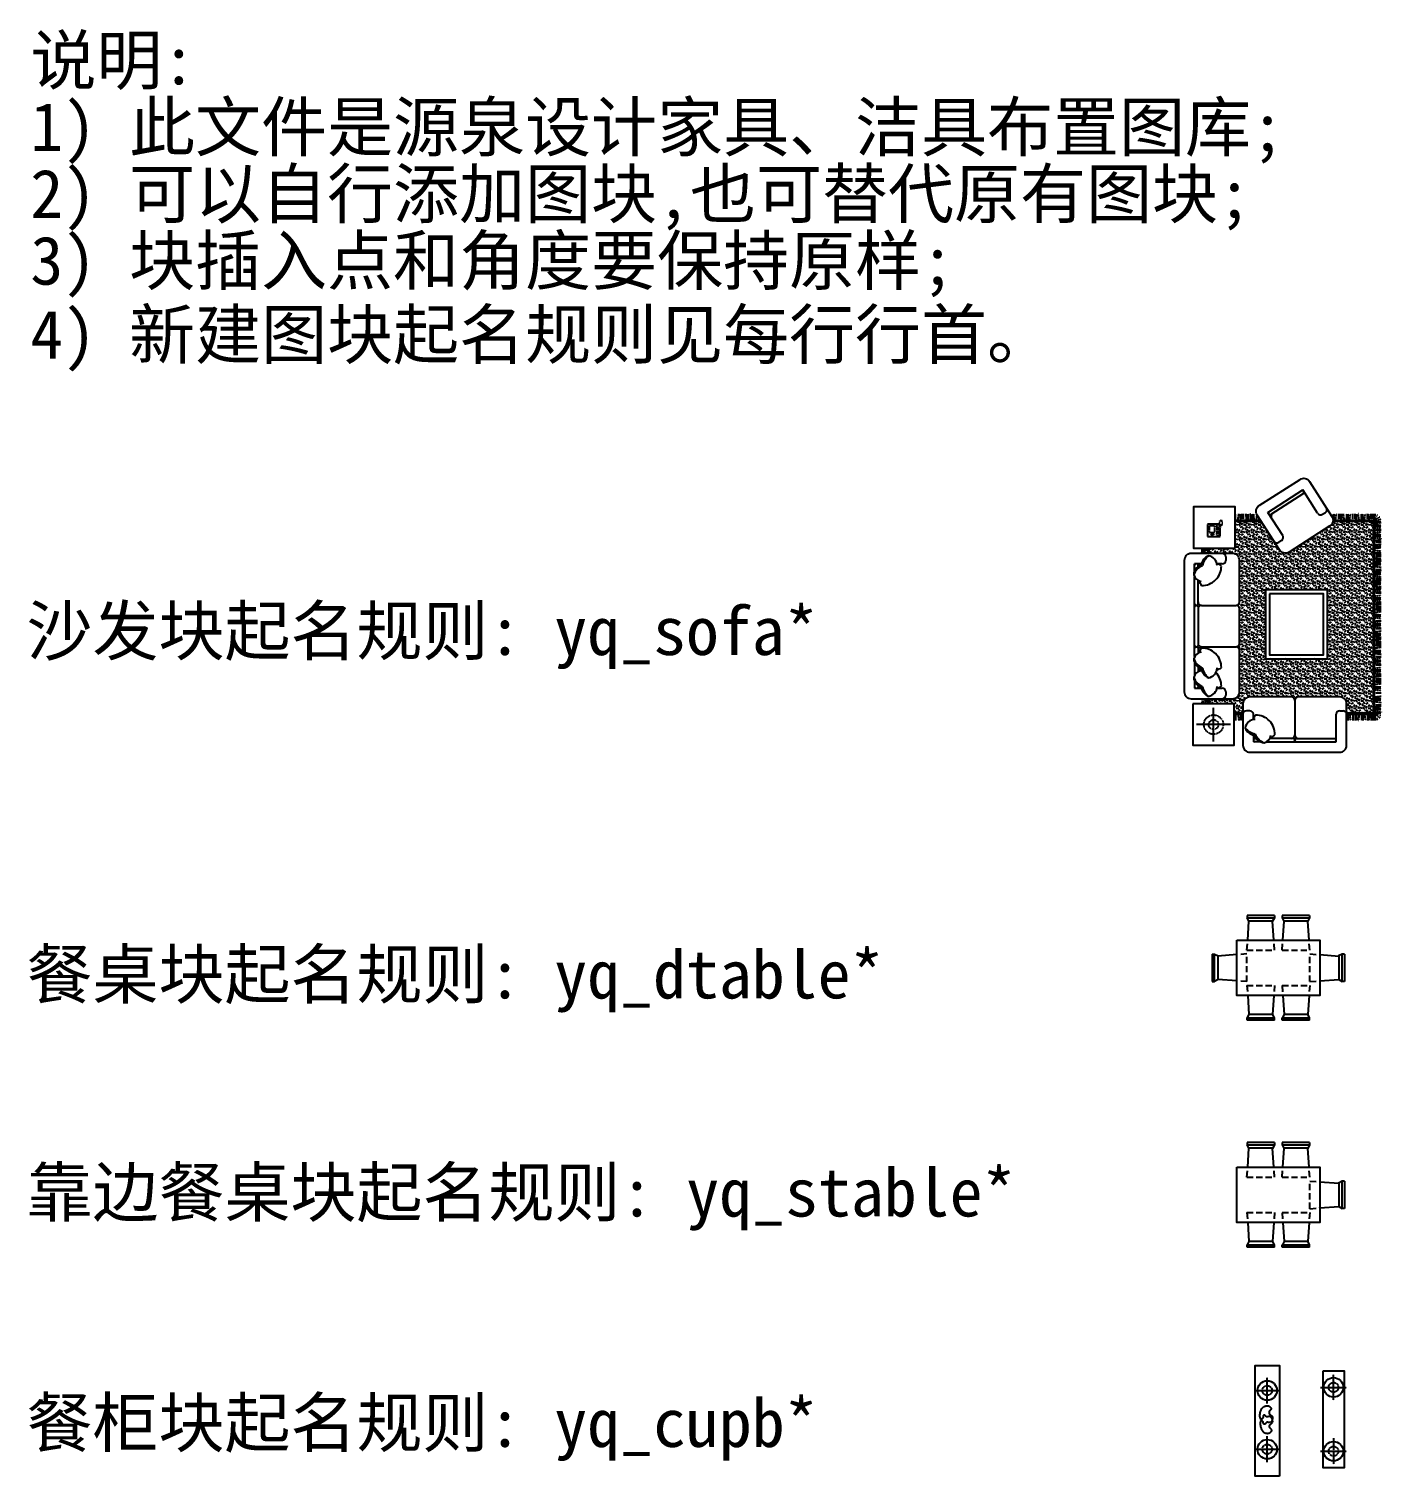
# Model space of a CAD drawing. Extents: x -15080 to 60298, y -30155 to 15485.
# Drawn here: x -15075 to 4486, y -5450 to 15485 of the extents above; entities that cross this region are included whole.
import ezdxf

# ---------------------------------------------------------------- set-up
doc = ezdxf.new("R2010")
doc.units = 0
doc.linetypes.add('HIDDEN', pattern=[0.375, 0.25, -0.125])
doc.linetypes.add('HIDDEN2', pattern=[0.1875, 0.125, -0.0625])
doc.layers.get('0').update_dxf_attribs({"linetype": 'CONTINUOUS'})
doc.layers.add('FURHATCH', color=57, linetype='CONTINUOUS')
doc.styles.get("Standard").update_dxf_attribs({"font": ''})
doc.styles.get('STANDARD').set_extended_font_data('SimSun')

# ---------------------------------------------------------------- blocks, each defined once
blk = doc.blocks.new('YQ_SOFA_01')
at = {"layer": 'FURHATCH', "linetype": 'HIDDEN2'}
h = blk.add_hatch(dxfattribs=at)
h.set_pattern_fill('GEOL1,_O', color=256, scale=150, angle=45)
h.set_pattern_definition([(45, (-2935.14, 78.03), (4e-14, 212.132), [37.5, -112.5]), (45, (-2940.44, 200), (4e-14, 212.132), [37.5, -112.5]), (135, (-2961.66, 125.76), (-212.132, 7e-14), [37.5, -112.5]), (135, (-2956.35, 205.3), (-212.132, 7e-14), [37.5, -112.5]), (90, (-2988.17, 173.49), (-106.066, 106.066), [37.5, -174.632]), (180, (-2876.8, 136.36), (-106.066, -106.066), [37.5, -174.632]), (71.565, (-2940.444, 136.365), (106.066, 106.066), [37.5, -297.9102]), (71.565, (-2945.75, 237.13), (106.066, 106.066), [37.5, -297.9102]), (108.435, (-2860.895, 152.274), (-106.066, 106.066), [37.5, -297.9102]), (108.435, (-2956.354, 152.274), (-106.066, 106.066), [37.5, -297.9102]), (108.435, (-2892.714, 162.88), (-106.066, 106.066), [37.5, -297.9102]), (161.565, (-2993.48, 136.365), (-106.066, 106.066), [37.5, -297.9102]), (198.435, (-2929.84, 115.15), (-106.066, -106.066), [37.5, -297.9102])])
edge = h.paths.add_edge_path()
edge.add_line((2738, 1513), (2151, 1513))
edge.add_arc((2053, 1533), 100, 302.6488, 348.511, ccw=False)
edge.add_line((2107, 1449), (1518, 1071))
edge.add_arc((1464, 1155), 100, 212.6488, 302.6488, ccw=False)
edge.add_line((1380, 1101), (1116, 1513))
edge.add_line((1116, 1513), (736, 1513))
edge.add_line((736, 1513), (736, 1125))
edge.add_line((736, 1125), (356, 1125))
edge.add_line((356, 1125), (356, 1050))
edge.add_line((356, 1050), (700, 1050))
edge.add_arc((700, 950), 100, 0, 90, ccw=False)
edge.add_line((800, 950), (800, 350))
edge.add_arc((750, 350), 50, 270, 360, ccw=False)
edge.add_arc((750, 250), 50, 0, 90, ccw=False)
edge.add_line((800, 250), (800, -250))
edge.add_arc((750, -250), 50, -90, 0, ccw=False)
edge.add_arc((750, -350), 50, 0, 90, ccw=False)
edge.add_line((800, -350), (800, -950))
edge.add_arc((700, -950), 100, -90, 0, ccw=False)
edge.add_line((700, -1050), (356, -1050))
edge.add_line((356, -1050), (356, -1125))
edge.add_line((356, -1125), (725, -1125))
edge.add_line((725, -1125), (725, -1257))
edge.add_line((725, -1257), (850, -1257))
edge.add_line((850, -1257), (850, -1125))
edge.add_arc((950, -1125), 100, 90, 180, ccw=False)
edge.add_line((950, -1025), (1550, -1025))
edge.add_arc((1550, -1075), 50, 0, 90, ccw=False)
edge.add_line((1600, -1075), (1600, -1077))
edge.add_arc((1651, -1076), 50.8, 90.926, 180.926, ccw=False)
edge.add_line((1650, -1025), (2250, -1025))
edge.add_arc((2250, -1125), 100, 0, 90, ccw=False)
edge.add_line((2350, -1125), (2350, -1257))
edge.add_line((2350, -1257), (2738, -1257))
edge.add_line((2738, -1257), (2738, 1513))
h.paths.add_polyline_path([(2075, 525), (2075, -475), (1175, -475), (1175, 525)], flags=16)
for points in [[(1056, 1607, -0.414214), (1086, 1745), (1676, 2122, -0.414214), (1814, 2092), (2138, 1587, -0.414214), (2107, 1449), (1518, 1071, -0.414214), (1380, 1101)], [(800, 350), (800, 950, 0.414214), (700, 1050), (100, 1050, 0.414214), (0, 950), (0, -950, 0.414214), (100, -1050), (700, -1050, 0.414214), (800, -950), (800, -350, 0.414214), (750, -300, 0.414214), (800, -250), (800, 250, 0.414214), (750, 300, 0.414214)], [(1650, -1025, 0.404778), (1600, -1075, 0.414214), (1550, -1025), (950, -1025, 0.414214), (850, -1125), (850, -1725, 0.414214), (950, -1825), (2250, -1825, 0.414214), (2350, -1725), (2350, -1125, 0.414214), (2250, -1025)]]:
    blk.add_lwpolyline(points, format="xyb", close=True)
for points in [[(736, 1125), (736, 1725), (136, 1725), (136, 1125)], [(1175, 525), (1175, -475), (2075, -475), (2075, 525)], [(125, -1125), (125, -1725), (725, -1725), (725, -1125)]]:
    blk.add_lwpolyline(points, close=True)
at = {"layer": 'FURHATCH', "ltscale": 1000}
for p, q in [((1209, 1645), (1715, 1969)), ((1725, 1916), (1253, 1614)), ((1930, 1632), (1715, 1969)), ((1425, 1309), (1209, 1645)), ((1999, 1617), (2042, 1644)), ((1410, 1240), (1368, 1213)), ((248, 900), (150, 900)), ((150, 795), (150, 900)), ((200, 862), (200, 880)), ((550, 900), (473, 900)), ((600, 1000), (600, 950)), ((150, -442), (150, 712)), ((200, 320), (200, 661)), ((170, 300), (180, 300)), ((200, 280), (200, -280)), ((250, 300), (750, 300)), ((170, -300), (180, -300)), ((200, -320), (200, -392)), ((250, -300), (750, -300)), ((150, -525), (150, -712)), ((200, -592), (200, -661)), ((150, -795), (150, -900)), ((150, -900), (248, -900)), ((200, -862), (200, -880)), ((473, -900), (550, -900)), ((600, -950), (600, -1000)), ((950, -1225), (900, -1225)), ((1600, -1075), (1600, -1575)), ((2250, -1225), (2300, -1225)), ((1000, -1352), (1000, -1275)), ((2200, -1675), (2200, -1275)), ((1000, -1577), (1000, -1675)), ((1038, -1625), (1020, -1625)), ((1580, -1625), (1239, -1625)), ((1600, -1655), (1600, -1645)), ((1620, -1625), (2180, -1625)), ((1105, -1675), (1000, -1675)), ((1188, -1675), (2200, -1675))]:
    blk.add_line(p, q, dxfattribs=at)
at = {"layer": 'FURHATCH', "linetype": 'HIDDEN2'}
for p, q in [((520, 1476), (339, 1476)), ((339, 1476), (339, 1298)), ((496, 1464), (504, 1489)), ((500, 1493), (513, 1497)), ((504, 1502), (518, 1506)), ((509, 1511), (522, 1515)), ((513, 1519), (526, 1524)), ((520, 1298), (520, 1476)), ((525, 1530), (538, 1534)), ((535, 1524), (548, 1528)), ((535, 1462), (548, 1467)), ((540, 1515), (553, 1519)), ((540, 1471), (553, 1475)), ((544, 1506), (557, 1511)), ((544, 1497), (557, 1502)), ((544, 1489), (557, 1493)), ((544, 1480), (557, 1484)), ((745, 1528), (742, 1623)), ((777, 1528), (790, 1623)), ((819, 1528), (809, 1623)), ((837, 1528), (837, 1623)), ((859, 1528), (859, 1623)), ((905, 1528), (894, 1623)), ((929, 1528), (926, 1623)), ((967, 1528), (956, 1623)), ((992, 1528), (988, 1623)), ((1011, 1528), (1008, 1623)), ((1044, 1528), (1054, 1610)), ((1085, 1528), (1081, 1568)), ((2159, 1528), (2162, 1623)), ((2165, 1528), (2168, 1623)), ((2189, 1528), (2201, 1623)), ((2235, 1528), (2235, 1623)), ((2257, 1528), (2257, 1623)), ((2275, 1528), (2286, 1623)), ((2317, 1528), (2304, 1623)), ((2349, 1528), (2352, 1623)), ((2369, 1528), (2372, 1623)), ((2393, 1528), (2405, 1623)), ((2439, 1528), (2439, 1623)), ((2472, 1528), (2472, 1623)), ((2490, 1528), (2500, 1623)), ((2531, 1528), (2519, 1623)), ((2563, 1528), (2567, 1623)), ((2583, 1528), (2586, 1623)), ((2607, 1528), (2619, 1623)), ((2653, 1528), (2653, 1623)), ((2679, 1528), (2671, 1623)), ((2706, 1528), (2706, 1623)), ((2735, 1528), (2735, 1623)), ((2753, 1528), (2764, 1623)), ((2753, 1528), (2795, 1612)), ((2753, 1528), (2830, 1582)), ((2753, 1522), (2845, 1546)), ((2753, 1513), (2848, 1510)), ((2753, 1486), (2848, 1499)), ((339, 1298), (520, 1298)), ((445, 1448), (363, 1448)), ((363, 1448), (363, 1352)), ((363, 1352), (445, 1352)), ((383, 1328), (383, 1318)), ((428, 1328), (383, 1328)), ((383, 1318), (428, 1318)), ((428, 1318), (428, 1328)), ((445, 1352), (445, 1448)), ((478, 1332), (478, 1442)), ((500, 1332), (500, 1442)), ((522, 1436), (535, 1440)), ((526, 1445), (540, 1449)), ((531, 1453), (544, 1458)), ((2753, 1465), (2848, 1461)), ((2753, 1445), (2848, 1442)), ((2753, 1421), (2848, 1409)), ((2753, 1393), (2848, 1393)), ((2753, 1384), (2848, 1372)), ((2753, 1347), (2848, 1359)), ((2753, 1325), (2848, 1322)), ((2753, 1305), (2848, 1302)), ((2753, 1281), (2848, 1269)), ((341, 1108), (247, 1118)), ((341, 1099), (247, 1087)), ((341, 1058), (247, 1068)), ((2753, 1240), (2848, 1251)), ((2753, 1221), (2848, 1221)), ((2753, 1176), (2848, 1187)), ((2753, 1151), (2848, 1155)), ((2753, 1132), (2848, 1135)), ((2753, 1099), (2848, 1087)), ((2753, 1058), (2848, 1068)), ((2753, 1040), (2848, 1040)), ((2753, 1011), (2848, 1011)), ((2753, 984), (2848, 976)), ((2753, 958), (2848, 958)), ((2753, 931), (2848, 942)), ((2753, 906), (2848, 910)), ((2753, 887), (2848, 890)), ((2753, 865), (2848, 852)), ((2753, 818), (2848, 818)), ((2753, 791), (2848, 802)), ((2753, 767), (2848, 770)), ((2753, 747), (2848, 750)), ((2753, 725), (2848, 713)), ((2753, 695), (2848, 695)), ((2753, 679), (2848, 679)), ((2753, 652), (2848, 663)), ((2753, 627), (2848, 630)), ((2753, 608), (2848, 611)), ((2753, 586), (2848, 573)), ((2753, 555), (2848, 555)), ((2753, 532), (2848, 529)), ((2753, 508), (2848, 496)), ((2753, 480), (2848, 480)), ((2753, 434), (2848, 446)), ((2753, 412), (2848, 409)), ((2753, 392), (2848, 389)), ((2753, 368), (2848, 356)), ((2753, 341), (2848, 341)), ((2753, 314), (2848, 323)), ((2753, 287), (2848, 287)), ((2753, 259), (2848, 259)), ((2753, 241), (2848, 230)), ((2753, 199), (2848, 212)), ((2753, 167), (2848, 164)), ((2753, 147), (2848, 144)), ((2753, 123), (2848, 111)), ((2753, 77), (2848, 77)), ((2753, 57), (2848, 69)), ((2753, 35), (2848, 32)), ((2753, 15), (2848, 12)), ((2753, -9), (2848, -21)), ((2753, -36), (2848, -36)), ((2753, -83), (2848, -70)), ((2753, -105), (2848, -108)), ((2753, -125), (2848, -128)), ((2753, -149), (2848, -160)), ((2753, -176), (2848, -176)), ((2753, -202), (2848, -194)), ((2753, -229), (2848, -229)), ((2753, -258), (2848, -258)), ((2753, -276), (2848, -287)), ((2753, -318), (2848, -305)), ((2753, -350), (2848, -353)), ((2753, -369), (2848, -373)), ((2753, -394), (2848, -405)), ((2753, -439), (2848, -439)), ((2753, -469), (2848, -457)), ((2753, -491), (2848, -494)), ((2753, -511), (2848, -514)), ((2753, -535), (2848, -547)), ((2753, -562), (2848, -562)), ((2753, -609), (2848, -597)), ((2753, -631), (2848, -634)), ((2753, -651), (2848, -654)), ((2753, -675), (2848, -687)), ((2753, -702), (2848, -702)), ((2753, -729), (2848, -720)), ((2753, -756), (2848, -756)), ((2753, -784), (2848, -784)), ((2753, -802), (2848, -813)), ((2753, -844), (2848, -831)), ((2753, -876), (2848, -879)), ((2753, -896), (2848, -899)), ((2753, -920), (2848, -932)), ((2753, -966), (2848, -966)), ((2753, -1025), (2848, -1014)), ((2753, -1050), (2848, -1046)), ((341, -1069), (247, -1066)), ((341, -1091), (247, -1104)), ((425, -1670), (425, -1180)), ((2753, -1069), (2848, -1066)), ((2753, -1091), (2848, -1104)), ((2753, -1138), (2848, -1138)), ((2753, -1165), (2848, -1154)), ((2753, -1189), (2848, -1186)), ((2753, -1209), (2848, -1206)), ((2753, -1231), (2848, -1243)), ((2753, -1258), (2848, -1255)), ((670, -1425), (180, -1425)), ((734, -1272), (731, -1367)), ((745, -1272), (742, -1367)), ((777, -1272), (790, -1367)), ((819, -1272), (809, -1367)), ((837, -1272), (837, -1367)), ((2349, -1272), (2352, -1367)), ((2369, -1272), (2372, -1367)), ((2393, -1272), (2405, -1367)), ((2439, -1272), (2439, -1367)), ((2472, -1272), (2472, -1367)), ((2490, -1272), (2500, -1367)), ((2531, -1272), (2519, -1367)), ((2563, -1272), (2567, -1367)), ((2583, -1272), (2586, -1367)), ((2607, -1272), (2619, -1367)), ((2653, -1272), (2653, -1367)), ((2679, -1272), (2671, -1367)), ((2706, -1272), (2706, -1367)), ((2735, -1272), (2735, -1367)), ((2753, -1267), (2845, -1290)), ((2753, -1272), (2830, -1326)), ((2753, -1272), (2795, -1356)), ((2753, -1272), (2764, -1367))]:
    blk.add_line(p, q, dxfattribs=at)
at = {"layer": 'FURHATCH', "ltscale": 1000}
for points in [[(1106, 1528), (736, 1528)], [(1116, 1513), (736, 1513)], [(2350, -1257), (2738, -1257), (2738, 1513), (2151, 1513)], [(2350, -1272), (2753, -1272), (2753, 1528), (2153, 1528)], [(341, 1125), (341, 1050)], [(356, 1125), (356, 1050)], [(341, -1050), (341, -1125)], [(356, -1050), (356, -1125)], [(725, -1257), (850, -1257)], [(725, -1272), (850, -1272)]]:
    blk.add_lwpolyline(points, dxfattribs=at)
blk.add_lwpolyline([(1235, 465), (1235, -415), (2015, -415), (2015, 465)], close=True, dxfattribs=at)
at = {"layer": 'FURHATCH', "linetype": 'HIDDEN2'}
for radius in [140, 70]:
    blk.add_circle((425, -1425), radius, dxfattribs=at)
at = {"layer": 'FURHATCH', "ltscale": 1000}
for centre, radius, start, end in [((1709, 1941), 20, 32.6488, 122.6488), ((1714, 1933), 20, 302.6488, 32.6488), ((2015, 1686), 50, 302.6488, 32.6488), ((1237, 1639), 20, 122.6488, 212.6488), ((1242, 1631), 20, 212.6488, 302.6488), ((1305, 1588), 50, 122.6488, 212.6488), ((1972, 1659), 50, 212.6488, 302.6488), ((1383, 1282), 50, 302.6488, 32.6488), ((550, 1000), 50, 0, 90), ((1341, 1255), 50, 212.6488, 302.6488), ((307, 730), 170, 107.2714, 175.4668), ((345, 667), 221, 111.5683, 159.7406), ((170, 880), 20, 90, 180), ((180, 880), 20, 0, 90), ((420, 856), 177, 113.3152, 169.3613), ((260, 866), 278, 268.285, 0.5789), ((548, 803), 293, 132.7368, 166.3508), ((325, 869), 151, 2.0672, 80.6072), ((460, 788), 113, 46.1116, 83.7097), ((550, 950), 50, 270, 0), ((264, 775), 130, 194.1064, 262.232), ((368, 702), 162, 196.7793, 224.4945), ((170, 320), 20, 180, 270), ((170, 280), 20, 90, 180), ((180, 320), 20, 270, 0), ((180, 280), 20, 0, 90), ((250, 350), 50, 180, 270), ((250, 250), 50, 90, 180), ((264, -506), 130, 97.768, 165.8936), ((170, -280), 20, 180, 270), ((170, -320), 20, 90, 180), ((180, -280), 20, 270, 0), ((180, -320), 20, 0, 90), ((250, -250), 50, 180, 270), ((250, -350), 50, 90, 180), ((368, -432), 162, 135.5055, 163.2207), ((260, -597), 278, 359.4211, 91.715), ((307, -460), 170, 184.5332, 252.7286), ((345, -397), 221, 200.2594, 248.4317), ((368, -702), 162, 146.7787, 163.2207), ((420, -586), 177, 190.6387, 246.6848), ((548, -534), 293, 193.6492, 227.2632), ((325, -600), 151, 279.3928, 357.9328), ((460, -518), 113, 276.2903, 313.8884), ((264, -775), 130, 97.768, 165.8936), ((307, -730), 170, 184.5332, 252.7286), ((345, -667), 221, 200.2594, 248.4317), ((260, -866), 278, 359.4211, 44.7117), ((170, -880), 20, 180, 270), ((180, -880), 20, 270, 0), ((420, -856), 177, 190.6387, 246.6848), ((548, -803), 293, 193.6492, 227.2632), ((325, -869), 151, 279.3928, 357.9328), ((460, -788), 113, 276.2903, 313.8884), ((550, -950), 50, 0, 90), ((550, -1000), 50, 270, 0), ((900, -1275), 50, 90, 180), ((950, -1275), 50, 0, 90), ((2250, -1275), 50, 90, 180), ((2300, -1275), 50, 0, 90), ((1031, -1500), 151, 92.0672, 170.6072), ((1112, -1365), 113, 136.1116, 173.7097), ((1034, -1565), 278, 358.285, 90.5789), ((1044, -1405), 177, 203.3152, 259.3613), ((1097, -1277), 293, 222.7368, 256.3508), ((1020, -1645), 20, 90, 180), ((1020, -1655), 20, 180, 270), ((1170, -1518), 170, 197.2714, 265.4668), ((1233, -1480), 221, 201.5683, 249.7406), ((1125, -1561), 130, 284.1064, 352.232), ((1198, -1457), 162, 286.7793, 314.4945), ((1550, -1575), 50, 270, 0), ((1580, -1645), 20, 0, 90), ((1580, -1655), 20, 270, 0), ((1650, -1575), 50, 180, 270), ((1620, -1645), 20, 90, 180), ((1620, -1655), 20, 180, 270), ((2180, -1645), 20, 0, 90), ((2180, -1655), 20, 270, 0)]:
    blk.add_arc(centre, radius, start, end, dxfattribs=at)
at = {"layer": 'FURHATCH', "linetype": 'HIDDEN2'}
for centre, start, end in [((489, 1442), 298.4915, 241.5085), ((489, 1332), 118.4915, 61.5085)]:
    blk.add_arc(centre, 23.1, start, end, dxfattribs=at)
blk = doc.blocks.new('YQ_STABLE_01')
blk.add_lwpolyline([(0, 400), (1200, 400), (1200, -400), (0, -400)], close=True)
at = {"layer": 'FURHATCH', "ltscale": 1000}
for p, q in [((148, 756), (148, 723)), ((543, 756), (148, 756)), ((148, 723), (543, 723)), ((175, 673), (149, 723)), ((156, 400), (175, 675)), ((518, 675), (175, 675)), ((535, 400), (516, 675)), ((543, 723), (517, 672)), ((543, 756), (543, 723)), ((657, 756), (657, 723)), ((1052, 756), (657, 756)), ((657, 723), (1052, 723)), ((684, 673), (658, 723)), ((665, 400), (684, 675)), ((1027, 675), (684, 675)), ((1052, 723), (1025, 672)), ((1044, 400), (1025, 675)), ((1052, 756), (1052, 723)), ((1200, 190), (1475, 170)), ((1523, 197), (1472, 171)), ((1475, 172), (1475, -170)), ((1556, 197), (1523, 197)), ((1523, -197), (1523, 197)), ((1556, 197), (1556, -197)), ((1200, -190), (1475, -170)), ((1473, -170), (1523, -197)), ((1556, -197), (1523, -197)), ((156, -400), (175, -675)), ((535, -400), (516, -675)), ((665, -400), (684, -675)), ((1044, -400), (1025, -675)), ((148, -756), (148, -723)), ((148, -723), (543, -723)), ((543, -756), (148, -756)), ((175, -673), (149, -723)), ((518, -675), (175, -675)), ((543, -723), (517, -672)), ((543, -756), (543, -723)), ((657, -756), (657, -723)), ((657, -723), (1052, -723)), ((1052, -756), (657, -756)), ((684, -673), (658, -723)), ((1027, -675), (684, -675)), ((1052, -723), (1025, -672)), ((1052, -756), (1052, -723))]:
    blk.add_line(p, q, dxfattribs=at)
at = {"layer": 'FURHATCH', "linetype": 'HIDDEN', "ltscale": 357.848833}
for p, q in [((146, 256), (156, 400)), ((146, 256), (545, 256)), ((545, 256), (535, 400)), ((655, 256), (665, 400)), ((655, 256), (1054, 256)), ((1054, 256), (1044, 400)), ((1056, 200), (1200, 190)), ((1056, -200), (1056, 200)), ((1056, -200), (1200, -190)), ((146, -256), (156, -400)), ((146, -256), (545, -256)), ((545, -256), (535, -400)), ((655, -258), (665, -400)), ((657, -256), (1054, -256)), ((1054, -256), (1044, -400))]:
    blk.add_line(p, q, dxfattribs=at)
blk = doc.blocks.new('YQ_DTABLE_01')
blk.add_lwpolyline([(-600, 400), (600, 400), (600, -400), (-600, -400)], close=True)
at = {"layer": 'FURHATCH', "ltscale": 1000}
for p, q in [((-452, 756), (-452, 723)), ((-57, 756), (-452, 756)), ((-452, 723), (-57, 723)), ((-425, 673), (-451, 723)), ((-444, 400), (-425, 675)), ((-82, 675), (-425, 675)), ((-65, 400), (-84, 675)), ((-57, 723), (-83, 672)), ((-57, 756), (-57, 723)), ((57, 756), (57, 723)), ((452, 756), (57, 756)), ((57, 723), (452, 723)), ((84, 673), (58, 723)), ((65, 400), (84, 675)), ((427, 675), (84, 675)), ((452, 723), (425, 672)), ((444, 400), (425, 675)), ((452, 756), (452, 723)), ((-956, 197), (-923, 197)), ((-956, 197), (-956, -197)), ((-923, 197), (-872, 171)), ((-923, -197), (-923, 197)), ((-600, 190), (-875, 170)), ((-875, 172), (-875, -170)), ((600, 190), (875, 170)), ((923, 197), (872, 171)), ((875, 172), (875, -170)), ((956, 197), (923, 197)), ((923, -197), (923, 197)), ((956, 197), (956, -197)), ((-956, -197), (-923, -197)), ((-873, -170), (-923, -197)), ((-600, -190), (-875, -170)), ((600, -190), (875, -170)), ((873, -170), (923, -197)), ((956, -197), (923, -197)), ((-444, -400), (-425, -675)), ((-65, -400), (-84, -675)), ((65, -400), (84, -675)), ((444, -400), (425, -675)), ((-452, -756), (-452, -723)), ((-452, -723), (-57, -723)), ((-57, -756), (-452, -756)), ((-425, -673), (-451, -723)), ((-82, -675), (-425, -675)), ((-57, -723), (-83, -672)), ((-57, -756), (-57, -723)), ((57, -756), (57, -723)), ((57, -723), (452, -723)), ((452, -756), (57, -756)), ((84, -673), (58, -723)), ((427, -675), (84, -675)), ((452, -723), (425, -672)), ((452, -756), (452, -723))]:
    blk.add_line(p, q, dxfattribs=at)
at = {"layer": 'FURHATCH', "linetype": 'HIDDEN', "ltscale": 357.848833}
for p, q in [((-454, 256), (-444, 400)), ((-454, 256), (-55, 256)), ((-55, 256), (-65, 400)), ((55, 256), (65, 400)), ((55, 256), (454, 256)), ((454, 256), (444, 400)), ((-456, 200), (-600, 190)), ((-456, -200), (-456, 200)), ((456, 200), (600, 190)), ((456, -200), (456, 200)), ((-456, -200), (-600, -190)), ((456, -200), (600, -190)), ((-454, -256), (-444, -400)), ((-454, -256), (-55, -256)), ((-55, -256), (-65, -400)), ((55, -258), (65, -400)), ((57, -256), (454, -256)), ((454, -256), (444, -400))]:
    blk.add_line(p, q, dxfattribs=at)
blk = doc.blocks.new('YQ_CUPB_01')
blk.add_lwpolyline([(350, -800), (0, -800), (0, 800), (350, 800), (350, -800)])
at = {"layer": 'FURHATCH', "linetype": 'HIDDEN2'}
for p, q in [((-15, 438), (360, 438)), ((173, 251), (173, 626)), ((-15, -412), (360, -412)), ((173, -599), (173, -224))]:
    blk.add_line(p, q, dxfattribs=at)
at = {"layer": 'FURHATCH', "ltscale": 1000}
for points in [[(77, 31), (74, 38), (72, 46), (70, 54), (68, 62), (68, 70), (68, 79), (68, 88), (69, 98), (70, 107), (72, 117), (74, 127), (76, 136), (79, 145), (83, 154), (86, 163), (90, 170), (94, 177), (99, 184), (103, 189), (108, 194), (114, 198), (119, 202), (125, 205), (131, 208), (138, 211), (144, 212), (151, 214), (157, 215), (164, 216), (170, 216), (176, 216), (181, 216), (186, 215), (191, 214), (195, 212), (199, 211), (202, 209), (205, 207), (209, 204), (212, 201), (215, 198), (218, 195), (221, 192), (224, 189), (226, 185), (228, 182), (229, 178), (230, 175), (230, 172), (229, 169), (228, 166), (226, 163), (223, 160), (221, 157), (218, 154), (215, 151), (212, 148), (210, 145), (207, 142), (205, 138), (203, 135), (201, 131), (200, 128), (199, 124), (199, 120), (199, 116), (200, 112), (201, 108), (203, 104), (205, 101), (207, 97), (210, 94), (212, 91), (215, 89), (218, 87), (221, 85), (224, 83), (227, 81), (229, 79), (232, 78), (235, 75), (237, 73), (239, 71), (241, 69), (243, 66), (244, 64), (246, 61), (247, 59), (248, 56), (249, 54), (249, 51), (250, 49), (250, 46), (250, 43), (250, 39), (249, 36), (249, 32), (248, 27), (247, 23), (246, 18), (245, 13), (243, 9), (242, 4), (240, 0), (238, -4), (236, -8), (234, -11), (232, -14), (229, -17), (227, -20), (224, -22), (221, -23), (217, -24), (214, -25), (210, -26), (206, -26), (203, -26), (199, -26), (195, -25), (192, -24), (188, -24), (185, -23), (181, -22), (178, -21), (175, -21), (172, -21), (169, -22), (166, -24), (163, -26), (160, -29), (157, -32), (154, -35), (151, -39), (148, -42), (145, -45), (142, -48), (139, -49), (136, -50), (133, -50), (130, -50), (127, -49), (125, -48), (123, -46), (121, -44), (119, -42), (118, -40), (117, -37), (117, -34), (116, -32), (116, -29), (115, -27), (115, -24), (115, -22), (115, -21), (115, -19), (115, -17), (114, -16), (113, -14), (111, -11), (109, -9), (105, -5), (102, -1), (98, 3), (93, 8), (89, 13), (85, 19), (81, 25)], [(78, -3), (75, -10), (74, -18), (72, -26), (71, -34), (71, -43), (72, -51), (72, -60), (74, -70), (76, -79), (78, -89), (81, -98), (84, -108), (87, -117), (91, -125), (95, -134), (100, -141), (104, -148), (109, -154), (114, -159), (119, -164), (125, -168), (131, -171), (137, -174), (143, -176), (150, -178), (156, -180), (163, -181), (170, -181), (176, -182), (182, -182), (188, -181), (194, -181), (199, -180), (203, -178), (207, -177), (210, -175), (214, -172), (217, -170), (220, -167), (223, -164), (226, -161), (229, -158), (232, -154), (234, -151), (236, -147), (238, -144), (239, -140), (239, -137), (239, -134), (238, -131), (237, -128), (235, -125), (232, -122), (229, -120), (226, -117), (223, -114), (220, -111), (217, -108), (215, -105), (212, -102), (210, -99), (208, -95), (206, -91), (205, -88), (205, -84), (205, -80), (206, -76), (207, -72), (208, -68), (210, -64), (212, -61), (214, -58), (217, -55), (219, -52), (222, -50), (225, -48), (228, -46), (231, -44), (233, -42), (236, -40), (238, -37), (240, -35), (242, -33), (244, -30), (246, -28), (247, -25), (248, -22), (249, -20), (250, -17), (251, -15), (251, -12), (252, -10), (252, -7), (251, -4), (251, 0), (250, 3), (250, 7), (249, 12), (247, 16), (246, 21), (244, 25), (243, 30), (241, 34), (239, 38), (237, 42), (234, 46), (232, 49), (230, 52), (227, 55), (224, 57), (221, 59), (218, 60), (215, 61), (211, 62), (207, 62), (204, 62), (200, 62), (196, 61), (193, 61), (189, 60), (186, 59), (182, 58), (179, 57), (176, 56), (173, 55), (170, 55), (167, 56), (163, 57), (160, 59), (157, 62), (154, 65), (151, 68), (147, 72), (144, 75), (141, 78), (138, 80), (135, 81), (131, 82), (129, 82), (126, 82), (123, 81), (121, 79), (119, 77), (117, 75), (116, 73), (115, 70), (114, 68), (113, 65), (113, 62), (113, 60), (113, 57), (113, 55), (113, 53), (113, 51), (113, 50), (113, 48), (112, 46), (111, 44), (109, 42), (107, 39), (104, 35), (101, 31), (97, 27), (93, 22), (89, 16), (85, 10), (81, 4)]]:
    blk.add_lwpolyline(points, close=True, dxfattribs=at)
for centre in [(173, 438), (173, -412)]:
    blk.add_circle(centre, 141, dxfattribs=at)
at = {"layer": 'FURHATCH', "linetype": 'HIDDEN2'}
for centre in [(173, 438), (173, -412)]:
    blk.add_circle(centre, 70.3, dxfattribs=at)
blk = doc.blocks.new('YQ_CUPB_02')
blk.add_lwpolyline([(0, 700), (300, 700), (300, -700), (0, -700), (0, 700)])
at = {"layer": 'FURHATCH', "linetype": 'HIDDEN2'}
for p, q in [((148, 275), (148, 650)), ((-40, 462), (335, 462)), ((148, -275), (148, -650)), ((-40, -462), (335, -462))]:
    blk.add_line(p, q, dxfattribs=at)
at = {"layer": 'FURHATCH', "ltscale": 1000}
for centre in [(148, 462), (148, -462)]:
    blk.add_circle(centre, 141, dxfattribs=at)
at = {"layer": 'FURHATCH', "linetype": 'HIDDEN2'}
for centre in [(148, 462), (148, -462)]:
    blk.add_circle(centre, 70.3, dxfattribs=at)

msp = doc.modelspace()

# ---------------------------------------------------------------- block references
for name, p in [('YQ_SOFA_01', (1638, 6846)), ('YQ_DTABLE_01', (3000, 1903)), ('YQ_STABLE_01', (2400, -1382)), ('YQ_CUPB_01', (2666, -4650)), ('YQ_CUPB_02', (3650, -4629))]:
    msp.add_blockref(name, p)

# ---------------------------------------------------------------- texts
at = {"color": 6}
for s, p in [('说明:', (-15055, 14683)), ('1) 此文件是源泉设计家具、洁具布置图库;', (-15055, 13717)), ('2) 可以自行添加图块,也可替代原有图块;', (-15055, 12751)), ('3) 块插入点和角度要保持原样;', (-15055, 11785)), ('4) 新建图块起名规则见每行行首。', (-15055, 10715)), ('沙发块起名规则: yq_sofa*', (-15111, 6428)), ('餐桌块起名规则: yq_dtable*', (-15111, 1460)), ('靠边餐桌块起名规则: yq_stable*', (-15111, -1695)), ('餐柜块起名规则: yq_cupb*', (-15111, -5028))]:
    msp.add_text(s, height=700, dxfattribs=at).set_placement(p)

doc.saveas('drawing.dxf')
